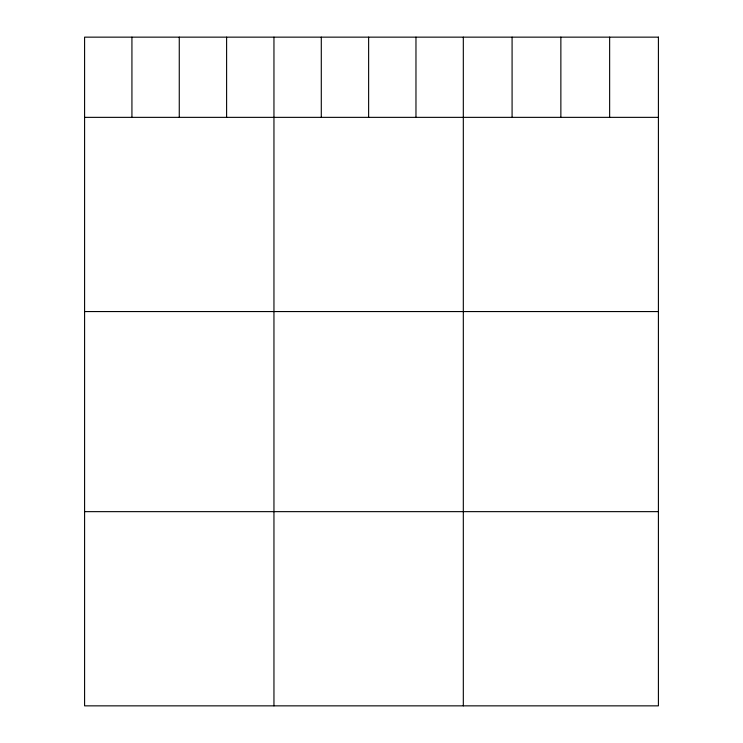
<?xml version="1.0" encoding="UTF-8"?>
<svg xmlns="http://www.w3.org/2000/svg" width="743" height="743" viewBox="0 0 743 743"><rect width="100%" height="100%" fill="white"/><g stroke="black" fill="none" stroke-linecap="round" stroke-linejoin="round"><path stroke-width="1.11" d="M84.591 117.357L658.409 117.357M84.591 311.558L658.409 311.558M84.591 511.648L658.409 511.648M609.641 37.15L609.641 117.357M560.863 37.15L560.863 117.357M512.085 37.15L512.085 117.357M463.316 37.15L463.316 705.85M415.969 37.15L415.969 117.357M368.63 37.15L368.63 117.357M321.292 37.15L321.292 117.357M273.953 37.15L273.953 705.85M226.606 37.15L226.606 117.357M179.267 37.15L179.267 117.357M131.929 37.15L131.929 117.357M658.409 37.15L84.591 37.15L84.591 705.85L658.409 705.85L658.409 37.15"/></g></svg>
